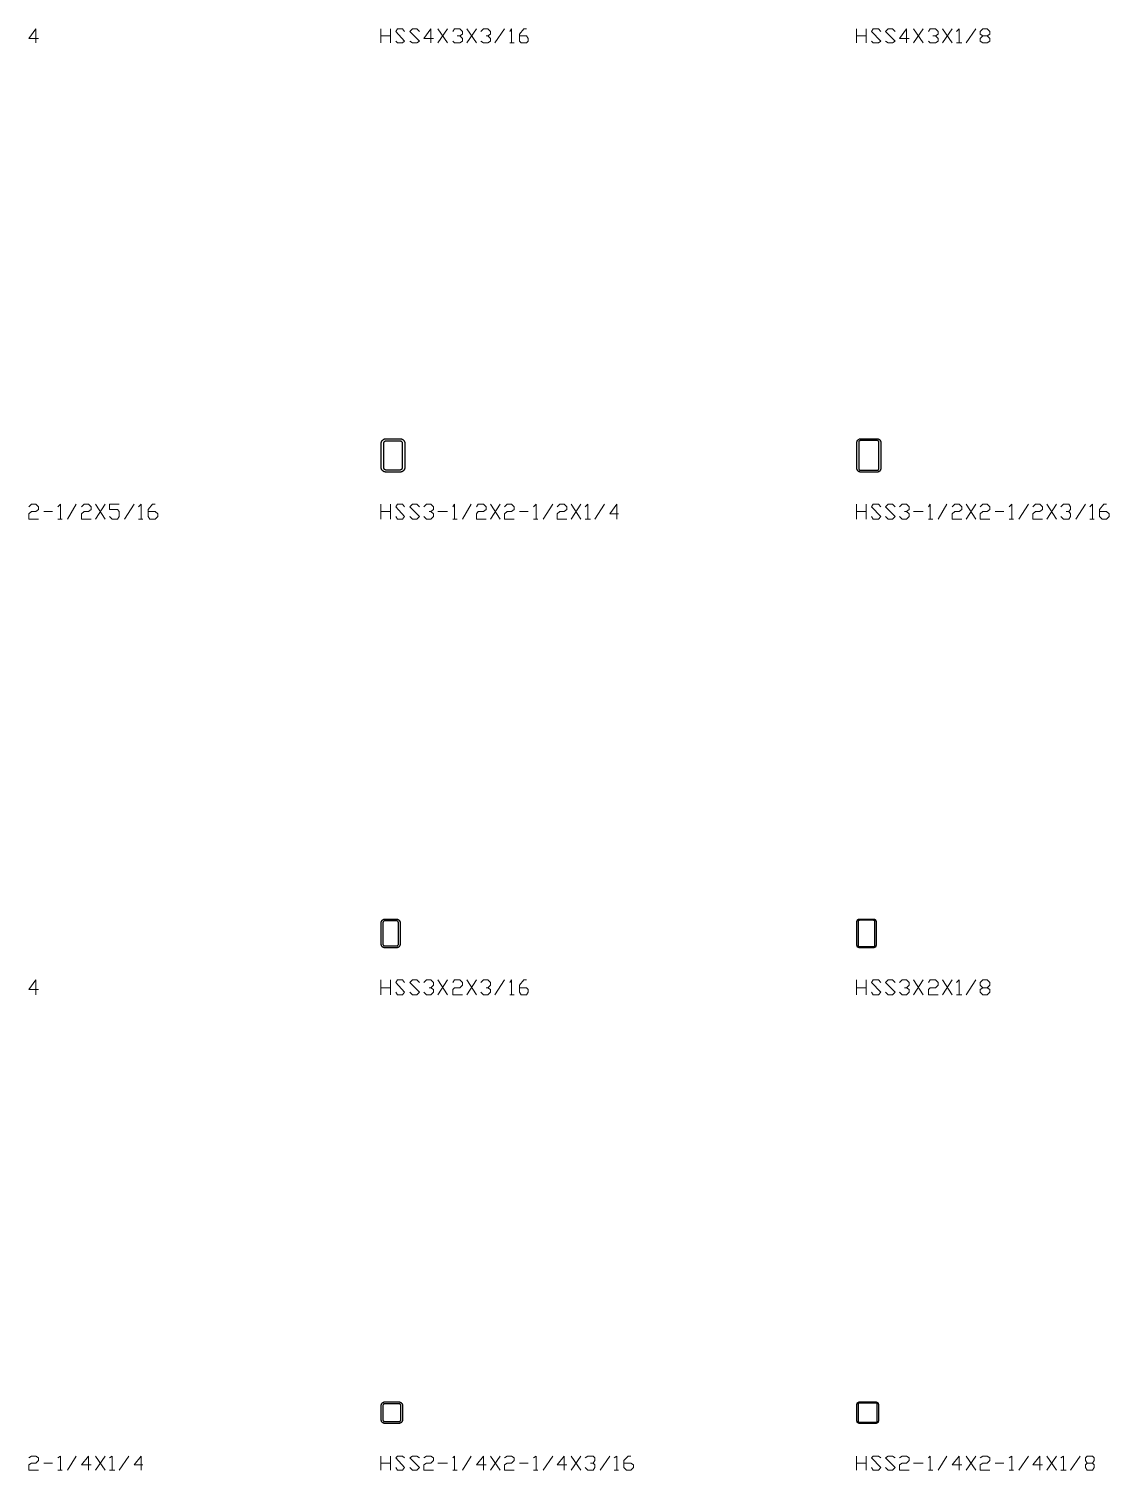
# Model space of a CAD drawing. Header units: inches. Extents: x 0 to 975, y -1305 to 34.
# Drawn here: x 613 to 726.5, y -1254.9 to -1103.4 of the extents above; entities that cross this region are included whole.
import ezdxf

# ---------------------------------------------------------------- set-up
doc = ezdxf.new("R2010")
doc.units = ezdxf.units.IN
doc.header["$MEASUREMENT"] = 0
doc.layers.add('AISC_STEEL', color=7, linetype='Continuous')

msp = doc.modelspace()

# ---------------------------------------------------------------- linework, layer by layer
at = {"color": 3, "lineweight": 0}
for p, q in [((649.96, -1104.88), (649.96, -1103.41)), ((649.96, -1104.14), (650.97, -1104.14)), ((650.97, -1103.41), (650.97, -1104.88)), ((655.95, -1103.41), (656.97, -1104.88)), ((655.95, -1104.88), (656.97, -1103.41)), ((659, -1103.41), (660.01, -1104.88)), ((659, -1104.88), (660.01, -1103.41)), ((661.95, -1104.88), (662.96, -1103.41)), ((699.94, -1104.88), (699.94, -1103.41)), ((699.94, -1104.14), (700.95, -1104.14)), ((700.95, -1103.41), (700.95, -1104.88)), ((705.93, -1103.41), (706.95, -1104.88)), ((705.93, -1104.88), (706.95, -1103.41)), ((708.98, -1103.41), (709.99, -1104.88)), ((708.98, -1104.88), (709.99, -1103.41)), ((711.47, -1104.88), (712.48, -1103.41)), ((663.51, -1104.88), (663.98, -1104.88)), ((710.45, -1104.88), (711.01, -1104.88)), ((614.55, -1154.13), (615.47, -1154.13)), ((617.04, -1154.96), (617.96, -1153.39)), ((619.99, -1153.39), (621, -1154.96)), ((619.99, -1154.96), (621, -1153.39)), ((623.03, -1154.96), (624.05, -1153.39)), ((649.96, -1154.96), (649.96, -1153.39)), ((649.96, -1154.13), (650.97, -1154.13)), ((650.97, -1153.39), (650.97, -1154.96)), ((655.95, -1154.13), (656.97, -1154.13)), ((658.54, -1154.96), (659.46, -1153.39)), ((661.49, -1153.39), (662.5, -1154.96)), ((661.49, -1154.96), (662.5, -1153.39)), ((664.53, -1154.13), (665.45, -1154.13)), ((667.02, -1154.96), (668.03, -1153.39)), ((669.97, -1153.39), (670.98, -1154.96)), ((669.97, -1154.96), (670.98, -1153.39)), ((672.46, -1154.96), (673.47, -1153.39)), ((699.94, -1154.96), (699.94, -1153.39)), ((699.94, -1154.13), (700.95, -1154.13)), ((700.95, -1153.39), (700.95, -1154.96)), ((705.93, -1154.13), (706.95, -1154.13)), ((708.52, -1154.96), (709.44, -1153.39)), ((711.47, -1153.39), (712.48, -1154.96)), ((711.47, -1154.96), (712.48, -1153.39)), ((714.51, -1154.13), (715.43, -1154.13)), ((717, -1154.96), (718.01, -1153.39)), ((719.95, -1153.39), (720.97, -1154.96)), ((719.95, -1154.96), (720.97, -1153.39)), ((722.99, -1154.96), (724.01, -1153.39)), ((616.02, -1154.96), (616.48, -1154.96)), ((624.51, -1154.96), (624.97, -1154.96)), ((657.52, -1154.96), (657.98, -1154.96)), ((666, -1154.96), (666.47, -1154.96)), ((671.45, -1154.96), (672, -1154.96)), ((707.5, -1154.96), (707.96, -1154.96)), ((715.99, -1154.96), (716.45, -1154.96)), ((724.47, -1154.96), (724.93, -1154.96)), ((649.96, -1204.94), (649.96, -1203.37)), ((649.96, -1204.2), (650.97, -1204.2)), ((650.97, -1203.37), (650.97, -1204.94)), ((655.95, -1203.37), (656.97, -1204.94)), ((655.95, -1204.94), (656.97, -1203.37)), ((659, -1203.37), (660.01, -1204.94)), ((659, -1204.94), (660.01, -1203.37)), ((661.95, -1204.94), (662.96, -1203.37)), ((699.94, -1204.94), (699.94, -1203.37)), ((699.94, -1204.2), (700.95, -1204.2)), ((700.95, -1203.37), (700.95, -1204.94)), ((705.93, -1203.37), (706.95, -1204.94)), ((705.93, -1204.94), (706.95, -1203.37)), ((708.98, -1203.37), (709.99, -1204.94)), ((708.98, -1204.94), (709.99, -1203.37)), ((711.47, -1204.94), (712.48, -1203.37)), ((663.51, -1204.94), (663.98, -1204.94)), ((710.45, -1204.94), (711.01, -1204.94)), ((614.55, -1254.18), (615.47, -1254.18)), ((617.04, -1254.92), (617.96, -1253.44)), ((619.99, -1253.44), (621, -1254.92)), ((619.99, -1254.92), (621, -1253.44)), ((622.48, -1254.92), (623.49, -1253.44)), ((649.96, -1254.92), (649.96, -1253.44)), ((649.96, -1254.18), (650.97, -1254.18)), ((650.97, -1253.44), (650.97, -1254.92)), ((655.95, -1254.18), (656.97, -1254.18)), ((658.54, -1254.92), (659.46, -1253.44)), ((661.49, -1253.44), (662.5, -1254.92)), ((661.49, -1254.92), (662.5, -1253.44)), ((664.53, -1254.18), (665.45, -1254.18)), ((667.02, -1254.92), (668.03, -1253.44)), ((669.97, -1253.44), (670.98, -1254.92)), ((669.97, -1254.92), (670.98, -1253.44)), ((673.01, -1254.92), (674.03, -1253.44)), ((699.94, -1254.92), (699.94, -1253.44)), ((699.94, -1254.18), (700.95, -1254.18)), ((700.95, -1253.44), (700.95, -1254.92)), ((705.93, -1254.18), (706.95, -1254.18)), ((708.52, -1254.92), (709.44, -1253.44)), ((711.47, -1253.44), (712.48, -1254.92)), ((711.47, -1254.92), (712.48, -1253.44)), ((714.51, -1254.18), (715.43, -1254.18)), ((717, -1254.92), (718.01, -1253.44)), ((719.95, -1253.44), (720.97, -1254.92)), ((719.95, -1254.92), (720.97, -1253.44)), ((722.44, -1254.92), (723.46, -1253.44)), ((616.02, -1254.92), (616.48, -1254.92)), ((621.46, -1254.92), (622.02, -1254.92)), ((657.52, -1254.92), (657.98, -1254.92)), ((666, -1254.92), (666.47, -1254.92)), ((674.49, -1254.92), (674.95, -1254.92)), ((707.5, -1254.92), (707.96, -1254.92)), ((715.99, -1254.92), (716.45, -1254.92)), ((721.43, -1254.92), (721.98, -1254.92))]:
    msp.add_line(p, q, dxfattribs=at)
for points in [[(613.99, -1104.42), (612.98, -1104.42), (613.72, -1103.41), (613.72, -1104.88)], [(651.53, -1104.7), (651.71, -1104.88), (652.26, -1104.88), (652.45, -1104.7), (651.53, -1103.68), (651.71, -1103.41), (652.26, -1103.41), (652.45, -1103.68)], [(653, -1104.7), (653.28, -1104.88), (653.74, -1104.88), (654.02, -1104.7), (653, -1103.68), (653.28, -1103.41), (653.74, -1103.41), (654.02, -1103.68)], [(655.49, -1104.42), (654.48, -1104.42), (655.22, -1103.41), (655.22, -1104.88)], [(657.52, -1103.68), (657.71, -1103.41), (658.26, -1103.41), (658.54, -1103.68), (658.54, -1103.96), (658.26, -1104.14), (657.98, -1104.14)], [(658.26, -1104.14), (658.54, -1104.42), (658.54, -1104.7), (658.26, -1104.88), (657.71, -1104.88), (657.52, -1104.7)], [(660.47, -1103.68), (660.75, -1103.41), (661.21, -1103.41), (661.49, -1103.68), (661.49, -1103.96), (661.21, -1104.14), (661.03, -1104.14)], [(661.21, -1104.14), (661.49, -1104.42), (661.49, -1104.7), (661.21, -1104.88), (660.75, -1104.88), (660.47, -1104.7)], [(663.51, -1103.68), (663.7, -1103.41), (663.7, -1104.88)], [(664.53, -1104.14), (665.27, -1104.14), (665.45, -1104.42), (665.45, -1104.7), (665.27, -1104.88), (664.71, -1104.88), (664.53, -1104.7), (664.53, -1103.96), (664.99, -1103.41), (665.27, -1103.41)], [(701.51, -1104.7), (701.69, -1104.88), (702.25, -1104.88), (702.52, -1104.7), (701.51, -1103.68), (701.69, -1103.41), (702.25, -1103.41), (702.52, -1103.68)], [(702.98, -1104.7), (703.26, -1104.88), (703.72, -1104.88), (704, -1104.7), (702.98, -1103.68), (703.26, -1103.41), (703.72, -1103.41), (704, -1103.68)], [(705.47, -1104.42), (704.46, -1104.42), (705.2, -1103.41), (705.2, -1104.88)], [(707.5, -1103.68), (707.69, -1103.41), (708.24, -1103.41), (708.52, -1103.68), (708.52, -1103.96), (708.24, -1104.14), (707.96, -1104.14)], [(708.24, -1104.14), (708.52, -1104.42), (708.52, -1104.7), (708.24, -1104.88), (707.69, -1104.88), (707.5, -1104.7)], [(710.45, -1103.68), (710.73, -1103.41), (710.73, -1104.88)], [(713.68, -1104.14), (713.96, -1104.42), (713.96, -1104.7), (713.68, -1104.88), (713.22, -1104.88), (712.94, -1104.7), (712.94, -1104.42), (713.22, -1104.14), (713.68, -1104.14), (713.96, -1103.96), (713.96, -1103.68), (713.68, -1103.41), (713.22, -1103.41), (712.94, -1103.68), (712.94, -1103.96), (713.22, -1104.14)], [(612.98, -1153.67), (613.26, -1153.39), (613.72, -1153.39), (613.99, -1153.67), (613.99, -1153.94), (613.72, -1154.13), (613.26, -1154.13), (612.98, -1154.4), (612.98, -1154.96), (613.99, -1154.96)], [(616.02, -1153.67), (616.3, -1153.39), (616.3, -1154.96)], [(618.51, -1153.67), (618.79, -1153.39), (619.25, -1153.39), (619.53, -1153.67), (619.53, -1153.94), (619.25, -1154.13), (618.79, -1154.13), (618.51, -1154.4), (618.51, -1154.96), (619.53, -1154.96)], [(621.46, -1154.68), (621.74, -1154.96), (622.29, -1154.96), (622.48, -1154.68), (622.48, -1154.13), (622.29, -1153.94), (621.46, -1153.94), (621.46, -1153.39), (622.48, -1153.39)], [(624.51, -1153.67), (624.78, -1153.39), (624.78, -1154.96)], [(625.52, -1154.13), (626.26, -1154.13), (626.54, -1154.4), (626.54, -1154.68), (626.26, -1154.96), (625.71, -1154.96), (625.52, -1154.68), (625.52, -1153.94), (625.98, -1153.39), (626.26, -1153.39)], [(651.53, -1154.68), (651.71, -1154.96), (652.26, -1154.96), (652.45, -1154.68), (651.53, -1153.67), (651.71, -1153.39), (652.26, -1153.39), (652.45, -1153.67)], [(653, -1154.68), (653.28, -1154.96), (653.74, -1154.96), (654.02, -1154.68), (653, -1153.67), (653.28, -1153.39), (653.74, -1153.39), (654.02, -1153.67)], [(654.48, -1153.67), (654.75, -1153.39), (655.22, -1153.39), (655.49, -1153.67), (655.49, -1153.94), (655.22, -1154.13), (655.03, -1154.13)], [(655.22, -1154.13), (655.49, -1154.4), (655.49, -1154.68), (655.22, -1154.96), (654.75, -1154.96), (654.48, -1154.68)], [(657.52, -1153.67), (657.71, -1153.39), (657.71, -1154.96)], [(660.01, -1153.67), (660.2, -1153.39), (660.75, -1153.39), (661.03, -1153.67), (661.03, -1153.94), (660.75, -1154.13), (660.2, -1154.13), (660.01, -1154.4), (660.01, -1154.96), (661.03, -1154.96)], [(662.96, -1153.67), (663.24, -1153.39), (663.7, -1153.39), (663.98, -1153.67), (663.98, -1153.94), (663.7, -1154.13), (663.24, -1154.13), (662.96, -1154.4), (662.96, -1154.96), (663.98, -1154.96)], [(666, -1153.67), (666.28, -1153.39), (666.28, -1154.96)], [(668.49, -1153.67), (668.77, -1153.39), (669.23, -1153.39), (669.51, -1153.67), (669.51, -1153.94), (669.23, -1154.13), (668.77, -1154.13), (668.49, -1154.4), (668.49, -1154.96), (669.51, -1154.96)], [(671.45, -1153.67), (671.72, -1153.39), (671.72, -1154.96)], [(674.95, -1154.4), (674.03, -1154.4), (674.77, -1153.39), (674.77, -1154.96)], [(701.51, -1154.68), (701.69, -1154.96), (702.25, -1154.96), (702.52, -1154.68), (701.51, -1153.67), (701.69, -1153.39), (702.25, -1153.39), (702.52, -1153.67)], [(702.98, -1154.68), (703.26, -1154.96), (703.72, -1154.96), (704, -1154.68), (702.98, -1153.67), (703.26, -1153.39), (703.72, -1153.39), (704, -1153.67)], [(704.46, -1153.67), (704.74, -1153.39), (705.2, -1153.39), (705.47, -1153.67), (705.47, -1153.94), (705.2, -1154.13), (705.01, -1154.13)], [(705.2, -1154.13), (705.47, -1154.4), (705.47, -1154.68), (705.2, -1154.96), (704.74, -1154.96), (704.46, -1154.68)], [(707.5, -1153.67), (707.69, -1153.39), (707.69, -1154.96)], [(709.99, -1153.67), (710.27, -1153.39), (710.73, -1153.39), (711.01, -1153.67), (711.01, -1153.94), (710.73, -1154.13), (710.27, -1154.13), (709.99, -1154.4), (709.99, -1154.96), (711.01, -1154.96)], [(712.94, -1153.67), (713.22, -1153.39), (713.68, -1153.39), (713.96, -1153.67), (713.96, -1153.94), (713.68, -1154.13), (713.22, -1154.13), (712.94, -1154.4), (712.94, -1154.96), (713.96, -1154.96)], [(715.99, -1153.67), (716.26, -1153.39), (716.26, -1154.96)], [(718.48, -1153.67), (718.75, -1153.39), (719.21, -1153.39), (719.49, -1153.67), (719.49, -1153.94), (719.21, -1154.13), (718.75, -1154.13), (718.48, -1154.4), (718.48, -1154.96), (719.49, -1154.96)], [(721.43, -1153.67), (721.7, -1153.39), (722.26, -1153.39), (722.44, -1153.67), (722.44, -1153.94), (722.26, -1154.13), (721.98, -1154.13)], [(722.26, -1154.13), (722.44, -1154.4), (722.44, -1154.68), (722.26, -1154.96), (721.7, -1154.96), (721.43, -1154.68)], [(724.47, -1153.67), (724.75, -1153.39), (724.75, -1154.96)], [(725.48, -1154.13), (726.22, -1154.13), (726.5, -1154.4), (726.5, -1154.68), (726.22, -1154.96), (725.76, -1154.96), (725.48, -1154.68), (725.48, -1153.94), (725.95, -1153.39), (726.22, -1153.39)], [(613.99, -1204.38), (612.98, -1204.38), (613.72, -1203.37), (613.72, -1204.94)], [(651.53, -1204.66), (651.71, -1204.94), (652.26, -1204.94), (652.45, -1204.66), (651.53, -1203.65), (651.71, -1203.37), (652.26, -1203.37), (652.45, -1203.65)], [(653, -1204.66), (653.28, -1204.94), (653.74, -1204.94), (654.02, -1204.66), (653, -1203.65), (653.28, -1203.37), (653.74, -1203.37), (654.02, -1203.65)], [(654.48, -1203.65), (654.75, -1203.37), (655.22, -1203.37), (655.49, -1203.65), (655.49, -1203.92), (655.22, -1204.2), (655.03, -1204.2)], [(655.22, -1204.2), (655.49, -1204.38), (655.49, -1204.66), (655.22, -1204.94), (654.75, -1204.94), (654.48, -1204.66)], [(657.52, -1203.65), (657.71, -1203.37), (658.26, -1203.37), (658.54, -1203.65), (658.54, -1203.92), (658.26, -1204.2), (657.71, -1204.2), (657.52, -1204.38), (657.52, -1204.94), (658.54, -1204.94)], [(660.47, -1203.65), (660.75, -1203.37), (661.21, -1203.37), (661.49, -1203.65), (661.49, -1203.92), (661.21, -1204.2), (661.03, -1204.2)], [(661.21, -1204.2), (661.49, -1204.38), (661.49, -1204.66), (661.21, -1204.94), (660.75, -1204.94), (660.47, -1204.66)], [(663.51, -1203.65), (663.7, -1203.37), (663.7, -1204.94)], [(664.53, -1204.2), (665.27, -1204.2), (665.45, -1204.38), (665.45, -1204.66), (665.27, -1204.94), (664.71, -1204.94), (664.53, -1204.66), (664.53, -1203.92), (664.99, -1203.37), (665.27, -1203.37)], [(701.51, -1204.66), (701.69, -1204.94), (702.25, -1204.94), (702.52, -1204.66), (701.51, -1203.65), (701.69, -1203.37), (702.25, -1203.37), (702.52, -1203.65)], [(702.98, -1204.66), (703.26, -1204.94), (703.72, -1204.94), (704, -1204.66), (702.98, -1203.65), (703.26, -1203.37), (703.72, -1203.37), (704, -1203.65)], [(704.46, -1203.65), (704.74, -1203.37), (705.2, -1203.37), (705.47, -1203.65), (705.47, -1203.92), (705.2, -1204.2), (705.01, -1204.2)], [(705.2, -1204.2), (705.47, -1204.38), (705.47, -1204.66), (705.2, -1204.94), (704.74, -1204.94), (704.46, -1204.66)], [(707.5, -1203.65), (707.69, -1203.37), (708.24, -1203.37), (708.52, -1203.65), (708.52, -1203.92), (708.24, -1204.2), (707.69, -1204.2), (707.5, -1204.38), (707.5, -1204.94), (708.52, -1204.94)], [(710.45, -1203.65), (710.73, -1203.37), (710.73, -1204.94)], [(713.68, -1204.2), (713.96, -1204.38), (713.96, -1204.66), (713.68, -1204.94), (713.22, -1204.94), (712.94, -1204.66), (712.94, -1204.38), (713.22, -1204.2), (713.68, -1204.2), (713.96, -1203.92), (713.96, -1203.65), (713.68, -1203.37), (713.22, -1203.37), (712.94, -1203.65), (712.94, -1203.92), (713.22, -1204.2)], [(612.98, -1253.63), (613.26, -1253.44), (613.72, -1253.44), (613.99, -1253.63), (613.99, -1253.9), (613.72, -1254.18), (613.26, -1254.18), (612.98, -1254.37), (612.98, -1254.92), (613.99, -1254.92)], [(616.02, -1253.63), (616.3, -1253.44), (616.3, -1254.92)], [(619.53, -1254.37), (618.51, -1254.37), (619.25, -1253.44), (619.25, -1254.92)], [(621.46, -1253.63), (621.74, -1253.44), (621.74, -1254.92)], [(624.97, -1254.37), (624.05, -1254.37), (624.78, -1253.44), (624.78, -1254.92)], [(651.53, -1254.64), (651.71, -1254.92), (652.26, -1254.92), (652.45, -1254.64), (651.53, -1253.63), (651.71, -1253.44), (652.26, -1253.44), (652.45, -1253.63)], [(653, -1254.64), (653.28, -1254.92), (653.74, -1254.92), (654.02, -1254.64), (653, -1253.63), (653.28, -1253.44), (653.74, -1253.44), (654.02, -1253.63)], [(654.48, -1253.63), (654.75, -1253.44), (655.22, -1253.44), (655.49, -1253.63), (655.49, -1253.9), (655.22, -1254.18), (654.75, -1254.18), (654.48, -1254.37), (654.48, -1254.92), (655.49, -1254.92)], [(657.52, -1253.63), (657.71, -1253.44), (657.71, -1254.92)], [(661.03, -1254.37), (660.01, -1254.37), (660.75, -1253.44), (660.75, -1254.92)], [(662.96, -1253.63), (663.24, -1253.44), (663.7, -1253.44), (663.98, -1253.63), (663.98, -1253.9), (663.7, -1254.18), (663.24, -1254.18), (662.96, -1254.37), (662.96, -1254.92), (663.98, -1254.92)], [(666, -1253.63), (666.28, -1253.44), (666.28, -1254.92)], [(669.51, -1254.37), (668.49, -1254.37), (669.23, -1253.44), (669.23, -1254.92)], [(671.45, -1253.63), (671.72, -1253.44), (672.28, -1253.44), (672.46, -1253.63), (672.46, -1253.9), (672.28, -1254.18), (672, -1254.18)], [(672.28, -1254.18), (672.46, -1254.37), (672.46, -1254.64), (672.28, -1254.92), (671.72, -1254.92), (671.45, -1254.64)], [(674.49, -1253.63), (674.77, -1253.44), (674.77, -1254.92)], [(675.5, -1254.18), (676.24, -1254.18), (676.52, -1254.37), (676.52, -1254.64), (676.24, -1254.92), (675.78, -1254.92), (675.5, -1254.64), (675.5, -1253.9), (675.96, -1253.44), (676.24, -1253.44)], [(701.51, -1254.64), (701.69, -1254.92), (702.25, -1254.92), (702.52, -1254.64), (701.51, -1253.63), (701.69, -1253.44), (702.25, -1253.44), (702.52, -1253.63)], [(702.98, -1254.64), (703.26, -1254.92), (703.72, -1254.92), (704, -1254.64), (702.98, -1253.63), (703.26, -1253.44), (703.72, -1253.44), (704, -1253.63)], [(704.46, -1253.63), (704.74, -1253.44), (705.2, -1253.44), (705.47, -1253.63), (705.47, -1253.9), (705.2, -1254.18), (704.74, -1254.18), (704.46, -1254.37), (704.46, -1254.92), (705.47, -1254.92)], [(707.5, -1253.63), (707.69, -1253.44), (707.69, -1254.92)], [(711.01, -1254.37), (709.99, -1254.37), (710.73, -1253.44), (710.73, -1254.92)], [(712.94, -1253.63), (713.22, -1253.44), (713.68, -1253.44), (713.96, -1253.63), (713.96, -1253.9), (713.68, -1254.18), (713.22, -1254.18), (712.94, -1254.37), (712.94, -1254.92), (713.96, -1254.92)], [(715.99, -1253.63), (716.26, -1253.44), (716.26, -1254.92)], [(719.49, -1254.37), (718.48, -1254.37), (719.21, -1253.44), (719.21, -1254.92)], [(721.43, -1253.63), (721.7, -1253.44), (721.7, -1254.92)], [(724.75, -1254.18), (724.93, -1254.37), (724.93, -1254.64), (724.75, -1254.92), (724.19, -1254.92), (724.01, -1254.64), (724.01, -1254.37), (724.19, -1254.18), (724.75, -1254.18), (724.93, -1253.9), (724.93, -1253.63), (724.75, -1253.44), (724.19, -1253.44), (724.01, -1253.63), (724.01, -1253.9), (724.19, -1254.18)]]:
    msp.add_lwpolyline(points, dxfattribs=at)
at = {"layer": 'AISC_STEEL'}
for points in [[(652, -1146.5), (652.03, -1146.5), (652.06, -1146.5), (652.09, -1146.51), (652.12, -1146.51), (652.14, -1146.52), (652.17, -1146.53), (652.2, -1146.54), (652.22, -1146.55), (652.25, -1146.57), (652.27, -1146.58), (652.3, -1146.6), (652.32, -1146.62), (652.34, -1146.64), (652.36, -1146.66), (652.38, -1146.68), (652.4, -1146.7), (652.42, -1146.73), (652.43, -1146.75), (652.45, -1146.78), (652.46, -1146.8), (652.47, -1146.83), (652.48, -1146.86), (652.49, -1146.88), (652.49, -1146.91), (652.5, -1146.94), (652.5, -1146.97), (652.5, -1147), (652.5, -1149.5), (652.5, -1149.53), (652.5, -1149.56), (652.49, -1149.59), (652.49, -1149.62), (652.48, -1149.64), (652.47, -1149.67), (652.46, -1149.7), (652.45, -1149.72), (652.43, -1149.75), (652.42, -1149.77), (652.4, -1149.8), (652.38, -1149.82), (652.36, -1149.84), (652.34, -1149.86), (652.32, -1149.88), (652.3, -1149.9), (652.27, -1149.92), (652.25, -1149.93), (652.22, -1149.95), (652.2, -1149.96), (652.17, -1149.97), (652.14, -1149.98), (652.12, -1149.99), (652.09, -1149.99), (652.06, -1150), (652.03, -1150), (652, -1150), (650.5, -1150), (650.47, -1150), (650.44, -1150), (650.41, -1149.99), (650.38, -1149.99), (650.36, -1149.98), (650.33, -1149.97), (650.3, -1149.96), (650.28, -1149.95), (650.25, -1149.93), (650.23, -1149.92), (650.2, -1149.9), (650.18, -1149.88), (650.16, -1149.86), (650.14, -1149.84), (650.12, -1149.82), (650.1, -1149.8), (650.08, -1149.77), (650.07, -1149.75), (650.05, -1149.72), (650.04, -1149.7), (650.03, -1149.67), (650.02, -1149.64), (650.01, -1149.62), (650.01, -1149.59), (650, -1149.56), (650, -1149.53), (650, -1149.5), (650, -1147), (650, -1146.97), (650, -1146.94), (650.01, -1146.91), (650.01, -1146.88), (650.02, -1146.86), (650.03, -1146.83), (650.04, -1146.8), (650.05, -1146.78), (650.07, -1146.75), (650.08, -1146.73), (650.1, -1146.7), (650.12, -1146.68), (650.14, -1146.66), (650.16, -1146.64), (650.18, -1146.62), (650.2, -1146.6), (650.23, -1146.58), (650.25, -1146.57), (650.28, -1146.55), (650.3, -1146.54), (650.33, -1146.53), (650.36, -1146.52), (650.38, -1146.51), (650.41, -1146.51), (650.44, -1146.5), (650.47, -1146.5), (650.5, -1146.5)], [(650.5, -1146.75), (650.47, -1146.75), (650.44, -1146.76), (650.42, -1146.76), (650.39, -1146.77), (650.37, -1146.79), (650.34, -1146.8), (650.32, -1146.82), (650.3, -1146.84), (650.29, -1146.87), (650.27, -1146.89), (650.26, -1146.92), (650.26, -1146.94), (650.25, -1146.97), (650.25, -1147), (650.25, -1149.5), (650.25, -1149.53), (650.26, -1149.56), (650.26, -1149.58), (650.27, -1149.61), (650.29, -1149.63), (650.3, -1149.66), (650.32, -1149.68), (650.34, -1149.7), (650.37, -1149.71), (650.39, -1149.73), (650.42, -1149.74), (650.44, -1149.74), (650.47, -1149.75), (650.5, -1149.75), (652, -1149.75), (652.03, -1149.75), (652.06, -1149.74), (652.08, -1149.74), (652.11, -1149.73), (652.13, -1149.71), (652.16, -1149.7), (652.18, -1149.68), (652.2, -1149.66), (652.21, -1149.63), (652.23, -1149.61), (652.24, -1149.58), (652.24, -1149.56), (652.25, -1149.53), (652.25, -1149.5), (652.25, -1147), (652.25, -1146.97), (652.24, -1146.94), (652.24, -1146.92), (652.23, -1146.89), (652.21, -1146.87), (652.2, -1146.84), (652.18, -1146.82), (652.16, -1146.8), (652.13, -1146.79), (652.11, -1146.77), (652.08, -1146.76), (652.06, -1146.76), (652.03, -1146.75), (652, -1146.75)], [(702.12, -1146.5), (702.15, -1146.5), (702.18, -1146.5), (702.21, -1146.51), (702.24, -1146.52), (702.27, -1146.53), (702.3, -1146.54), (702.32, -1146.56), (702.35, -1146.57), (702.37, -1146.59), (702.39, -1146.61), (702.41, -1146.63), (702.43, -1146.65), (702.44, -1146.68), (702.46, -1146.7), (702.47, -1146.73), (702.48, -1146.76), (702.49, -1146.79), (702.5, -1146.82), (702.5, -1146.85), (702.5, -1146.88), (702.5, -1149.62), (702.5, -1149.65), (702.5, -1149.68), (702.49, -1149.71), (702.48, -1149.74), (702.47, -1149.77), (702.46, -1149.8), (702.44, -1149.82), (702.43, -1149.85), (702.41, -1149.87), (702.39, -1149.89), (702.37, -1149.91), (702.35, -1149.93), (702.32, -1149.94), (702.3, -1149.96), (702.27, -1149.97), (702.24, -1149.98), (702.21, -1149.99), (702.18, -1150), (702.15, -1150), (702.12, -1150), (700.38, -1150), (700.35, -1150), (700.32, -1150), (700.29, -1149.99), (700.26, -1149.98), (700.23, -1149.97), (700.2, -1149.96), (700.18, -1149.94), (700.15, -1149.93), (700.13, -1149.91), (700.11, -1149.89), (700.09, -1149.87), (700.07, -1149.85), (700.06, -1149.82), (700.04, -1149.8), (700.03, -1149.77), (700.02, -1149.74), (700.01, -1149.71), (700, -1149.68), (700, -1149.65), (700, -1149.62), (700, -1146.88), (700, -1146.85), (700, -1146.82), (700.01, -1146.79), (700.02, -1146.76), (700.03, -1146.73), (700.04, -1146.7), (700.06, -1146.68), (700.07, -1146.65), (700.09, -1146.63), (700.11, -1146.61), (700.13, -1146.59), (700.15, -1146.57), (700.18, -1146.56), (700.2, -1146.54), (700.23, -1146.53), (700.26, -1146.52), (700.29, -1146.51), (700.32, -1146.5), (700.35, -1146.5), (700.38, -1146.5)], [(700.38, -1146.69), (700.35, -1146.69), (700.33, -1146.69), (700.3, -1146.7), (700.28, -1146.71), (700.26, -1146.73), (700.24, -1146.74), (700.23, -1146.76), (700.21, -1146.78), (700.2, -1146.8), (700.19, -1146.83), (700.19, -1146.85), (700.19, -1146.88), (700.19, -1149.62), (700.19, -1149.65), (700.19, -1149.67), (700.2, -1149.7), (700.21, -1149.72), (700.23, -1149.74), (700.24, -1149.76), (700.26, -1149.77), (700.28, -1149.79), (700.3, -1149.8), (700.33, -1149.81), (700.35, -1149.81), (700.38, -1149.81), (702.12, -1149.81), (702.15, -1149.81), (702.17, -1149.81), (702.2, -1149.8), (702.22, -1149.79), (702.24, -1149.77), (702.26, -1149.76), (702.27, -1149.74), (702.29, -1149.72), (702.3, -1149.7), (702.31, -1149.67), (702.31, -1149.65), (702.31, -1149.62), (702.31, -1146.88), (702.31, -1146.85), (702.31, -1146.83), (702.3, -1146.8), (702.29, -1146.78), (702.27, -1146.76), (702.26, -1146.74), (702.24, -1146.73), (702.22, -1146.71), (702.2, -1146.7), (702.17, -1146.69), (702.15, -1146.69), (702.12, -1146.69)], [(651.62, -1197), (651.65, -1197), (651.68, -1197), (651.71, -1197.01), (651.74, -1197.02), (651.77, -1197.03), (651.8, -1197.04), (651.82, -1197.06), (651.85, -1197.07), (651.87, -1197.09), (651.89, -1197.11), (651.91, -1197.13), (651.93, -1197.15), (651.94, -1197.18), (651.96, -1197.2), (651.97, -1197.23), (651.98, -1197.26), (651.99, -1197.29), (652, -1197.32), (652, -1197.35), (652, -1197.38), (652, -1199.62), (652, -1199.65), (652, -1199.68), (651.99, -1199.71), (651.98, -1199.74), (651.97, -1199.77), (651.96, -1199.8), (651.94, -1199.82), (651.93, -1199.85), (651.91, -1199.87), (651.89, -1199.89), (651.87, -1199.91), (651.85, -1199.93), (651.82, -1199.94), (651.8, -1199.96), (651.77, -1199.97), (651.74, -1199.98), (651.71, -1199.99), (651.68, -1200), (651.65, -1200), (651.62, -1200), (650.38, -1200), (650.35, -1200), (650.32, -1200), (650.29, -1199.99), (650.26, -1199.98), (650.23, -1199.97), (650.2, -1199.96), (650.18, -1199.94), (650.15, -1199.93), (650.13, -1199.91), (650.11, -1199.89), (650.09, -1199.87), (650.07, -1199.85), (650.06, -1199.82), (650.04, -1199.8), (650.03, -1199.77), (650.02, -1199.74), (650.01, -1199.71), (650, -1199.68), (650, -1199.65), (650, -1199.62), (650, -1197.38), (650, -1197.35), (650, -1197.32), (650.01, -1197.29), (650.02, -1197.26), (650.03, -1197.23), (650.04, -1197.2), (650.06, -1197.18), (650.07, -1197.15), (650.09, -1197.13), (650.11, -1197.11), (650.13, -1197.09), (650.15, -1197.07), (650.18, -1197.06), (650.2, -1197.04), (650.23, -1197.03), (650.26, -1197.02), (650.29, -1197.01), (650.32, -1197), (650.35, -1197), (650.38, -1197)], [(650.38, -1197.19), (650.35, -1197.19), (650.33, -1197.19), (650.3, -1197.2), (650.28, -1197.21), (650.26, -1197.23), (650.24, -1197.24), (650.23, -1197.26), (650.21, -1197.28), (650.2, -1197.3), (650.19, -1197.33), (650.19, -1197.35), (650.19, -1197.38), (650.19, -1199.62), (650.19, -1199.65), (650.19, -1199.67), (650.2, -1199.7), (650.21, -1199.72), (650.23, -1199.74), (650.24, -1199.76), (650.26, -1199.77), (650.28, -1199.79), (650.3, -1199.8), (650.33, -1199.81), (650.35, -1199.81), (650.38, -1199.81), (651.62, -1199.81), (651.65, -1199.81), (651.67, -1199.81), (651.7, -1199.8), (651.72, -1199.79), (651.74, -1199.77), (651.76, -1199.76), (651.77, -1199.74), (651.79, -1199.72), (651.8, -1199.7), (651.81, -1199.67), (651.81, -1199.65), (651.81, -1199.62), (651.81, -1197.38), (651.81, -1197.35), (651.81, -1197.33), (651.8, -1197.3), (651.79, -1197.28), (651.77, -1197.26), (651.76, -1197.24), (651.74, -1197.23), (651.72, -1197.21), (651.7, -1197.2), (651.67, -1197.19), (651.65, -1197.19), (651.62, -1197.19)], [(701.75, -1197), (701.78, -1197), (701.81, -1197.01), (701.83, -1197.01), (701.86, -1197.02), (701.88, -1197.04), (701.91, -1197.05), (701.93, -1197.07), (701.95, -1197.09), (701.96, -1197.12), (701.98, -1197.14), (701.99, -1197.17), (701.99, -1197.19), (702, -1197.22), (702, -1197.25), (702, -1199.75), (702, -1199.78), (701.99, -1199.81), (701.99, -1199.83), (701.98, -1199.86), (701.96, -1199.88), (701.95, -1199.91), (701.93, -1199.93), (701.91, -1199.95), (701.88, -1199.96), (701.86, -1199.98), (701.83, -1199.99), (701.81, -1199.99), (701.78, -1200), (701.75, -1200), (700.25, -1200), (700.22, -1200), (700.19, -1199.99), (700.17, -1199.99), (700.14, -1199.98), (700.12, -1199.96), (700.09, -1199.95), (700.07, -1199.93), (700.05, -1199.91), (700.04, -1199.88), (700.02, -1199.86), (700.01, -1199.83), (700.01, -1199.81), (700, -1199.78), (700, -1199.75), (700, -1197.25), (700, -1197.22), (700.01, -1197.19), (700.01, -1197.17), (700.02, -1197.14), (700.04, -1197.12), (700.05, -1197.09), (700.07, -1197.07), (700.09, -1197.05), (700.12, -1197.04), (700.14, -1197.02), (700.17, -1197.01), (700.19, -1197.01), (700.22, -1197), (700.25, -1197)], [(700.25, -1197.12), (700.23, -1197.13), (700.22, -1197.13), (700.2, -1197.13), (700.19, -1197.14), (700.17, -1197.15), (700.16, -1197.16), (700.15, -1197.17), (700.14, -1197.19), (700.13, -1197.2), (700.13, -1197.22), (700.13, -1197.23), (700.12, -1197.25), (700.12, -1199.75), (700.13, -1199.77), (700.13, -1199.78), (700.13, -1199.8), (700.14, -1199.81), (700.15, -1199.83), (700.16, -1199.84), (700.17, -1199.85), (700.19, -1199.86), (700.2, -1199.87), (700.22, -1199.87), (700.23, -1199.87), (700.25, -1199.88), (701.75, -1199.88), (701.77, -1199.87), (701.78, -1199.87), (701.8, -1199.87), (701.81, -1199.86), (701.83, -1199.85), (701.84, -1199.84), (701.85, -1199.83), (701.86, -1199.81), (701.87, -1199.8), (701.87, -1199.78), (701.87, -1199.77), (701.87, -1199.75), (701.87, -1197.25), (701.87, -1197.23), (701.87, -1197.22), (701.87, -1197.2), (701.86, -1197.19), (701.85, -1197.17), (701.84, -1197.16), (701.83, -1197.15), (701.81, -1197.14), (701.8, -1197.13), (701.78, -1197.13), (701.77, -1197.13), (701.75, -1197.12)], [(651.87, -1247.75), (651.9, -1247.75), (651.93, -1247.75), (651.96, -1247.76), (651.99, -1247.77), (652.02, -1247.78), (652.05, -1247.79), (652.07, -1247.81), (652.1, -1247.82), (652.12, -1247.84), (652.14, -1247.86), (652.16, -1247.88), (652.18, -1247.9), (652.19, -1247.93), (652.21, -1247.95), (652.22, -1247.98), (652.23, -1248.01), (652.24, -1248.04), (652.25, -1248.07), (652.25, -1248.1), (652.25, -1248.12), (652.25, -1249.62), (652.25, -1249.65), (652.25, -1249.68), (652.24, -1249.71), (652.23, -1249.74), (652.22, -1249.77), (652.21, -1249.8), (652.19, -1249.82), (652.18, -1249.85), (652.16, -1249.87), (652.14, -1249.89), (652.12, -1249.91), (652.1, -1249.93), (652.07, -1249.94), (652.05, -1249.96), (652.02, -1249.97), (651.99, -1249.98), (651.96, -1249.99), (651.93, -1250), (651.9, -1250), (651.87, -1250), (650.38, -1250), (650.35, -1250), (650.32, -1250), (650.29, -1249.99), (650.26, -1249.98), (650.23, -1249.97), (650.2, -1249.96), (650.18, -1249.94), (650.15, -1249.93), (650.13, -1249.91), (650.11, -1249.89), (650.09, -1249.87), (650.07, -1249.85), (650.06, -1249.82), (650.04, -1249.8), (650.03, -1249.77), (650.02, -1249.74), (650.01, -1249.71), (650, -1249.68), (650, -1249.65), (650, -1249.62), (650, -1248.12), (650, -1248.1), (650, -1248.07), (650.01, -1248.04), (650.02, -1248.01), (650.03, -1247.98), (650.04, -1247.95), (650.06, -1247.93), (650.07, -1247.9), (650.09, -1247.88), (650.11, -1247.86), (650.13, -1247.84), (650.15, -1247.82), (650.18, -1247.81), (650.2, -1247.79), (650.23, -1247.78), (650.26, -1247.77), (650.29, -1247.76), (650.32, -1247.75), (650.35, -1247.75), (650.38, -1247.75)], [(650.38, -1247.94), (650.35, -1247.94), (650.33, -1247.94), (650.3, -1247.95), (650.28, -1247.96), (650.26, -1247.98), (650.24, -1247.99), (650.23, -1248.01), (650.21, -1248.03), (650.2, -1248.05), (650.19, -1248.08), (650.19, -1248.1), (650.19, -1248.12), (650.19, -1249.62), (650.19, -1249.65), (650.19, -1249.67), (650.2, -1249.7), (650.21, -1249.72), (650.23, -1249.74), (650.24, -1249.76), (650.26, -1249.77), (650.28, -1249.79), (650.3, -1249.8), (650.33, -1249.81), (650.35, -1249.81), (650.38, -1249.81), (651.87, -1249.81), (651.9, -1249.81), (651.92, -1249.81), (651.95, -1249.8), (651.97, -1249.79), (651.99, -1249.77), (652.01, -1249.76), (652.02, -1249.74), (652.04, -1249.72), (652.05, -1249.7), (652.06, -1249.67), (652.06, -1249.65), (652.06, -1249.62), (652.06, -1248.12), (652.06, -1248.1), (652.06, -1248.08), (652.05, -1248.05), (652.04, -1248.03), (652.02, -1248.01), (652.01, -1247.99), (651.99, -1247.98), (651.97, -1247.96), (651.95, -1247.95), (651.92, -1247.94), (651.9, -1247.94), (651.87, -1247.94)], [(702, -1247.75), (702.03, -1247.75), (702.06, -1247.76), (702.08, -1247.76), (702.11, -1247.77), (702.13, -1247.79), (702.16, -1247.8), (702.18, -1247.82), (702.2, -1247.84), (702.21, -1247.87), (702.23, -1247.89), (702.24, -1247.92), (702.24, -1247.94), (702.25, -1247.97), (702.25, -1248), (702.25, -1249.75), (702.25, -1249.78), (702.24, -1249.81), (702.24, -1249.83), (702.23, -1249.86), (702.21, -1249.88), (702.2, -1249.91), (702.18, -1249.93), (702.16, -1249.95), (702.13, -1249.96), (702.11, -1249.98), (702.08, -1249.99), (702.06, -1249.99), (702.03, -1250), (702, -1250), (700.25, -1250), (700.22, -1250), (700.19, -1249.99), (700.17, -1249.99), (700.14, -1249.98), (700.12, -1249.96), (700.09, -1249.95), (700.07, -1249.93), (700.05, -1249.91), (700.04, -1249.88), (700.02, -1249.86), (700.01, -1249.83), (700.01, -1249.81), (700, -1249.78), (700, -1249.75), (700, -1248), (700, -1247.97), (700.01, -1247.94), (700.01, -1247.92), (700.02, -1247.89), (700.04, -1247.87), (700.05, -1247.84), (700.07, -1247.82), (700.09, -1247.8), (700.12, -1247.79), (700.14, -1247.77), (700.17, -1247.76), (700.19, -1247.76), (700.22, -1247.75), (700.25, -1247.75)], [(700.25, -1247.88), (700.23, -1247.88), (700.22, -1247.88), (700.2, -1247.88), (700.19, -1247.89), (700.17, -1247.9), (700.16, -1247.91), (700.15, -1247.92), (700.14, -1247.94), (700.13, -1247.95), (700.13, -1247.97), (700.13, -1247.98), (700.12, -1248), (700.12, -1249.75), (700.13, -1249.77), (700.13, -1249.78), (700.13, -1249.8), (700.14, -1249.81), (700.15, -1249.83), (700.16, -1249.84), (700.17, -1249.85), (700.19, -1249.86), (700.2, -1249.87), (700.22, -1249.87), (700.23, -1249.87), (700.25, -1249.88), (702, -1249.88), (702.02, -1249.87), (702.03, -1249.87), (702.05, -1249.87), (702.06, -1249.86), (702.08, -1249.85), (702.09, -1249.84), (702.1, -1249.83), (702.11, -1249.81), (702.12, -1249.8), (702.12, -1249.78), (702.12, -1249.77), (702.12, -1249.75), (702.12, -1248), (702.12, -1247.98), (702.12, -1247.97), (702.12, -1247.95), (702.11, -1247.94), (702.1, -1247.92), (702.09, -1247.91), (702.08, -1247.9), (702.06, -1247.89), (702.05, -1247.88), (702.03, -1247.88), (702.02, -1247.88), (702, -1247.88)]]:
    msp.add_lwpolyline(points, close=True, dxfattribs=at)

doc.saveas('drawing.dxf')
